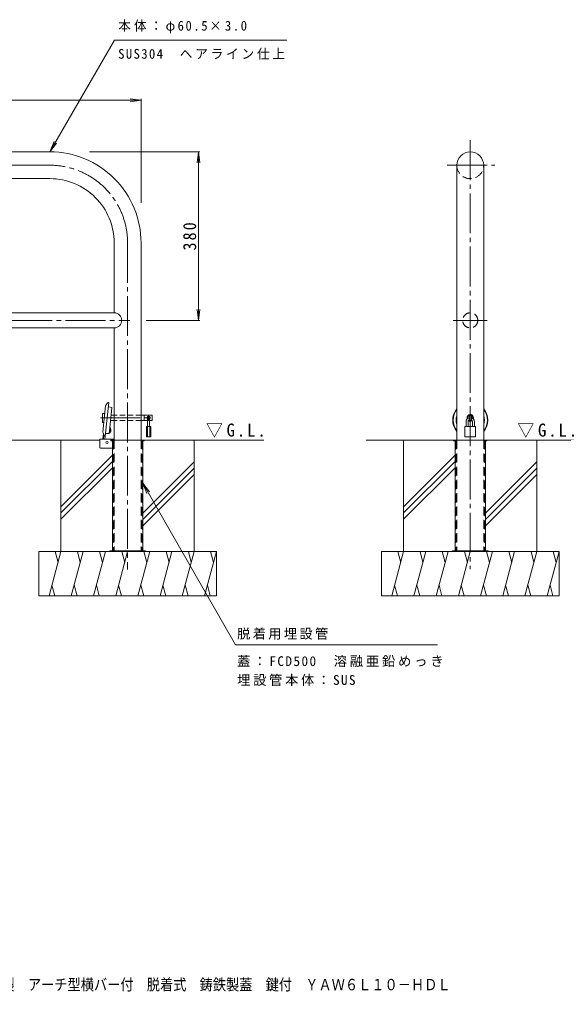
# Model space of a CAD drawing. Units: millimetres, scale not verified. Extents: x -1782 to 1827, y -1370 to 822.
# Drawn here: x -612 to 614, y -1370 to 822 of the extents above; entities that cross this region are included whole.
import ezdxf
from ezdxf.enums import TextEntityAlignment as Align

# ---------------------------------------------------------------- set-up
doc = ezdxf.new("R2010")
doc.units = ezdxf.units.MM
doc.header["$LTSCALE"] = 10
for name, pattern in [('CHAIN1', [8, 5, -1, 1, -1]), ('CHAIN2', [12, 9, -1, 1, -1]), ('DASHED1', [1.8, 1.2, -0.6]), ('DASHED2', [3, 2, -1])]:
    doc.linetypes.add(name, pattern=pattern)
for name, color, linetype, lineweight in [('C-0', 4, 'Continuous', 9), ('C-1', 7, 'Continuous', 9), ('C-2', 3, 'Continuous', 9), ('C-3', 3, 'DASHED2', 9), ('C-4', 7, 'Continuous', 9), ('C-5', 7, 'Continuous', 9), ('C-6', 2, 'Continuous', 9), ('C-9', 7, 'Continuous', 9), ('C-A', 2, 'Continuous', 9), ('C-B', 2, 'Continuous', 9), ('C-E', 6, 'Continuous', 5)]:
    doc.layers.add(name, color=color, linetype=linetype, lineweight=lineweight)
doc.layers.add('F-F_F-Fﾚｲﾔ', color=2, linetype='Continuous')
doc.styles.add('ＭＳ ゴシック', font='')
doc.styles.get('ＭＳ ゴシック').set_extended_font_data('MS Gothic')

msp = doc.modelspace()

# ---------------------------------------------------------------- linework, layer by layer
at = {"layer": 'C-0', "color": 7, "linetype": 'CHAIN2'}
for p, q in [((403.6, 549.73), (403.6, -417.54)), ((-988, 493.22), (-543.25, 493.22)), ((351.71, 493.21), (458.74, 493.21)), ((-368.25, 318.22), (-368.25, -418.43)), ((-988, 143.47), (-363.07, 143.47)), ((364.82, 143.46), (441.94, 143.46)), ((-429.63, -76.53), (-311.03, -76.53))]:
    msp.add_line(p, q, dxfattribs=at)
at = {"layer": 'C-0'}
for p, q in [((-413.34, -42.77), (-417.95, -49.12)), ((-424.16, -108.22), (-417.95, -49.12)), ((-410.8, -51.64), (-403.81, -53.27)), ((396.6, -75.69), (396.6, -77.6)), ((410.6, -75.69), (410.6, -77.6)), ((-424.16, -108.22), (-422.98, -111.3)), ((-417.12, -111.79), (-409.94, -111.65)), ((-405.75, -126.53), (-405.75, -128.03)), ((-405.75, -126.53), (-405.75, -128.03)), ((-405.75, -126.53), (-330.75, -126.53)), ((-405.75, -128.03), (-402.25, -128.03)), ((-402.25, -128.03), (-402.25, -376.53)), ((-334.25, -128.03), (-334.25, -376.53)), ((-330.75, -128.03), (-334.25, -128.03)), ((-330.75, -126.53), (-330.75, -128.03)), ((366.1, -126.53), (366.1, -128.03)), ((366.1, -126.53), (366.1, -128.03)), ((366.1, -126.53), (441.1, -126.53)), ((366.1, -128.03), (369.6, -128.03)), ((369.6, -128.03), (369.6, -376.53)), ((437.6, -128.03), (437.6, -376.53)), ((441.1, -128.03), (437.6, -128.03)), ((441.1, -126.53), (441.1, -128.03))]:
    msp.add_line(p, q, dxfattribs=at)
at = {"layer": 'C-0', "linetype": 'DASHED2'}
for p, q in [((-400.75, -128.03), (-400.75, -376.53)), ((-335.75, -128.03), (-335.75, -376.53)), ((371.1, -128.03), (371.1, -376.53)), ((436.1, -128.03), (436.1, -376.53))]:
    msp.add_line(p, q, dxfattribs=at)
at = {"layer": 'C-0'}
for points in [[(-418.63, -117.73), (-410.67, -42.04), (-413.34, -42.77)], [(-403.81, -53.27), (-408.6, -98.87), (-408.6, -98.92)]]:
    msp.add_lwpolyline(points, dxfattribs=at)
at = {"layer": 'C-0', "color": 7, "linetype": 'CHAIN2'}
msp.add_arc((-543.25, 318.22), 175, 0, 90.00024, dxfattribs=at)
at = {"layer": 'C-0'}
for centre, radius, start, end in [((-410.9, -42.31), 0.2, 354, 105.20602), ((-410.57, -50.67), 1, 174, 256.87498), ((403.6, -75.69), 7, 359.99939, 180.00061), ((403.6, -77.6), 7, 179.99939, 187.6925), ((403.6, -77.6), 7, 229.58139, 310.41597), ((403.6, -77.6), 7, 352.30522, 0.00061), ((-418.82, -117.71), 0.2, 242.79398, 354), ((-417.1, -112.79), 1, 91.12502, 174)]:
    msp.add_arc(centre, radius, start, end, dxfattribs=at)
at = {"layer": 'C-0', "linetype": 'DASHED2'}
for centre, start, end in [((-402.25, -128.03), 0, 90), ((-334.25, -128.03), 90, 180), ((369.6, -128.03), 0, 90), ((437.6, -128.03), 90, 180)]:
    msp.add_arc(centre, 1.5, start, end, dxfattribs=at)
at = {"layer": 'C-0'}
for major_axis, start_param, end_param in [((-4.16, 39.58), 0.7667625, 2.1642506), ((-4.06, 38.59), 0.7980163, 2.132987), ((-4.16, 39.58), 3.9038804, 5.3103083), ((-4.06, 38.59), 3.9348512, 5.2793375), ((-3.35, 31.83), 1.154745, 1.7762584), ((-3.35, 31.83), 4.2848321, 4.9293566)]:
    msp.add_ellipse((403.66, -81.55), major_axis=major_axis, ratio=0.9945, start_param=start_param, end_param=end_param, dxfattribs=at)
at = {"layer": 'C-1', "color": 3}
for p, q in [((373.35, -21.55), (373.35, -126.53)), ((433.85, -37.04), (433.85, -126.53)), ((-431, -143.23), (-431, -125.73)), ((-429.5, -124.23), (-398.5, -124.23)), ((-429.5, -144.73), (-402.25, -144.73))]:
    msp.add_line(p, q, dxfattribs=at)
at = {"layer": 'C-1', "color": 4}
for p, q in [((-408.6, -98.92), (-409.94, -111.65)), ((-422.98, -111.3), (-421.06, -116.28)), ((-421.06, -116.28), (-418.92, -117.89))]:
    msp.add_line(p, q, dxfattribs=at)
at = {"layer": 'C-1'}
for p, q in [((-408.25, -376.53), (-408.25, -378.03)), ((-328.25, -376.53), (-408.25, -376.53)), ((-380.75, -376.53), (-380.75, -378.03)), ((-355.75, -376.53), (-355.75, -378.03)), ((-328.25, -376.53), (-328.25, -378.03)), ((363.6, -376.53), (363.6, -378.03)), ((443.6, -376.53), (363.6, -376.53)), ((391.1, -376.53), (391.1, -378.03)), ((416.1, -376.53), (416.1, -378.03)), ((443.6, -376.53), (443.6, -378.03))]:
    msp.add_line(p, q, dxfattribs=at)
at = {"layer": 'C-1', "color": 3}
for centre, start, end in [((-429.5, -125.73), 90, 180), ((-429.5, -143.23), 180, 270)]:
    msp.add_arc(centre, 1.5, start, end, dxfattribs=at)
at = {"layer": 'C-2'}
for p, q in [((-988, 523.47), (-543.25, 523.47)), ((373.35, 493.21), (373.35, -55.91)), ((433.85, 493.21), (433.85, -55.85)), ((-988, 462.97), (-543.25, 462.97)), ((-398.5, 318.22), (-398.5, 160.47)), ((-338, 318.22), (-338, -126.53)), ((-988, 160.47), (-398.5, 160.47)), ((-988, 126.47), (-398.5, 126.47)), ((-398.5, 126.47), (-398.5, -126.53))]:
    msp.add_line(p, q, dxfattribs=at)
at = {"layer": 'C-2', "linetype": 'DASHED2'}
msp.add_circle((403.6, 143.46), 17, dxfattribs=at)
at = {"layer": 'C-2'}
for centre, radius, start, end in [((-543.25, 318.22), 205.25, 0, 90.00023), ((403.6, 493.21), 30.25, 0, 180), ((-543.25, 318.22), 144.75, 0, 90.0002), ((-398.5, 143.47), 17, 270, 90)]:
    msp.add_arc(centre, radius, start, end, dxfattribs=at)
at = {"layer": 'C-2', "linetype": 'DASHED2'}
msp.add_arc((403.6, 493.21), 30.25, 180.00047, 0.00047, dxfattribs=at)
at = {"layer": 'C-3'}
for p, q in [((-398.5, -126.53), (-398.5, -376.53)), ((-338, -126.53), (-338, -376.53)), ((373.35, -126.53), (373.35, -376.53)), ((433.85, -126.53), (433.85, -376.53))]:
    msp.add_line(p, q, dxfattribs=at)
at = {"layer": 'C-4'}
for p, q in [((-1338, 639.73), (-338, 639.73)), ((-338, 639.73), (-362.78, 642.99)), ((-338, 639.73), (-362.78, 636.46)), ((-338, 642.73), (-338, 408.14)), ((-205.44, 523.47), (-454.19, 523.47)), ((-208.44, 523.47), (-211.71, 498.69)), ((-208.44, 143.47), (-208.44, 523.47)), ((-208.44, 523.47), (-205.18, 498.69)), ((-208.44, 143.47), (-211.71, 168.26)), ((-208.44, 143.47), (-205.18, 168.26)), ((-205.44, 143.47), (-326.64, 143.47))]:
    msp.add_line(p, q, dxfattribs=at)
at = {"layer": 'C-5'}
for p, q in [((-543.25, 523.47), (-397.81, 775.39)), ((-397.81, 775.39), (-9.44, 775.4)), ((-543.25, 523.47), (-533.68, 546.57)), ((-543.25, 523.47), (-528.03, 543.31)), ((401.1, -81.3), (401.1, -71.76)), ((406.1, -81.3), (406.1, -71.76)), ((-334.25, -223.67), (-125.14, -588.46)), ((-334.25, -223.67), (-319.03, -243.5)), ((-334.25, -223.67), (-324.68, -246.77)), ((330.04, -588.46), (-125.14, -588.46))]:
    msp.add_line(p, q, dxfattribs=at)
for centre, radius, start, end in [((403.6, -76.53), 6, 349.8367, 190.1633), ((403.6, -76.53), 6, 234.7027, 305.2973), ((402.1, -71.76), 1, 107.45982, 180), ((402.1, -81.3), 1, 180, 252.54018), ((405.1, -71.76), 1, 0, 72.54018), ((405.1, -81.3), 1, 287.45982, 0)]:
    msp.add_arc(centre, radius, start, end, dxfattribs=at)
at = {"layer": 'C-6', "color": 7}
for p, q in [((-424.82, -85.53), (-424.82, -67.53)), ((-423.82, -66.53), (-419.78, -66.53)), ((-421.88, -86.53), (-423.82, -86.53)), ((-398.5, -82.53), (-406.88, -82.53)), ((-398.5, -70.53), (-405.62, -70.53)), ((-313.82, -70.53), (-338, -70.53)), ((-313.82, -82.53), (-338, -82.53)), ((-330.82, -70.53), (-330.82, -82.53)), ((-312.82, -71.53), (-312.82, -81.53))]:
    msp.add_line(p, q, dxfattribs=at)
at = {"layer": 'C-6', "color": 7, "linetype": 'DASHED1'}
for p, q in [((-338, -70.53), (-398.5, -70.53)), ((-338, -82.53), (-398.5, -82.53))]:
    msp.add_line(p, q, dxfattribs=at)
at = {"layer": 'C-6', "color": 7, "linetype": 'CHAIN1'}
msp.add_line((-320.82, -72.01), (-320.82, -81.07), dxfattribs=at)
at = {"layer": 'C-6'}
for p, q in [((394.1, -85.03), (394.1, -95.53)), ((398.6, -85.03), (398.6, -95.53)), ((408.6, -85.03), (408.6, -95.53)), ((413.1, -85.03), (413.1, -95.53)), ((-407.13, -107.88), (-407.53, -107.83)), ((-406.25, -107.16), (-407.45, -107.04)), ((-407.13, -107.88), (-406.25, -107.16)), ((-405.79, -102.79), (-406.99, -102.66)), ((-406.51, -101.91), (-406.9, -101.87)), ((-406.51, -101.91), (-405.79, -102.79)), ((-406.25, -107.16), (-405.79, -102.79)), ((391.6, -95.53), (415.6, -95.53)), ((415.6, -95.53), (415.6, -119.03)), ((-424.13, -124.23), (-422.82, -111.71))]:
    msp.add_line(p, q, dxfattribs=at)
at = {"layer": 'C-6', "color": 6, "lineweight": 5}
for p, q in [((-1245, -126.53), (-431, -126.53)), ((-338, -126.53), (-61.58, -126.53))]:
    msp.add_line(p, q, dxfattribs=at)
at = {"layer": 'C-6'}
msp.add_lwpolyline([(391.6, -95.53), (391.6, -119.03), (415.6, -119.03)], dxfattribs=at)
at = {"layer": 'C-6', "color": 7}
for centre, radius, start, end in [((-423.82, -67.53), 1, 90, 180), ((-423.82, -85.53), 1, 180, 270), ((-320.82, -76.53), 3.5, 310.00473, 229.99223), ((-313.82, -71.53), 1, 0, 90), ((-313.82, -81.53), 1, 270, 0)]:
    msp.add_arc(centre, radius, start, end, dxfattribs=at)
at = {"layer": 'C-6'}
for radius, start, end in [(9.5, 105.25735, 180), (5, 119.99915, 180), (9.5, 0, 74.74271), (5, 0, 60.00085)]:
    msp.add_arc((403.6, -85.03), radius, start, end, dxfattribs=at)
at = {"layer": 'C-9'}
for p, q in [((-422.53, -124.23), (-421.56, -115)), ((-419.31, -124.23), (-418.63, -117.73))]:
    msp.add_line(p, q, dxfattribs=at)
at = {"layer": 'C-A'}
for p, q in [((-323.07, -77.78), (-323.07, -95.53)), ((-318.57, -77.78), (-318.57, -95.53)), ((-325.82, -95.53), (-325.82, -119.03)), ((-325.82, -95.53), (-315.82, -95.53)), ((-323.57, -95.53), (-323.57, -119.03)), ((-318.07, -95.53), (-318.07, -119.03)), ((-315.82, -95.53), (-315.82, -119.03)), ((-325.82, -119.03), (-315.82, -119.03))]:
    msp.add_line(p, q, dxfattribs=at)
msp.add_arc((-320.82, -77.78), 2.25, 0, 180, dxfattribs=at)
at = {"layer": 'C-B'}
for p, q in [((-407.05, -99.09), (-408.6, -98.92)), ((-406.69, -99.88), (-407.74, -109.82)), ((-406.69, -99.88), (-407.05, -99.09)), ((-408.25, -110.52), (-409.81, -110.36)), ((-407.74, -109.82), (-408.25, -110.52))]:
    msp.add_line(p, q, dxfattribs=at)
at = {"layer": 'C-E'}
for p, q in [((-602.47, -126.53), (-431, -126.53)), ((-518.25, -378.03), (-518.25, -126.53)), ((-330.75, -126.53), (-134.85, -126.53)), ((-218.25, -378.03), (-218.25, -126.53)), ((169.38, -126.53), (366.1, -126.53)), ((253.6, -378.03), (253.6, -126.53)), ((441.1, -126.53), (637, -126.53)), ((553.6, -378.03), (553.6, -126.53)), ((-402.25, -160.72), (-518.25, -276.72)), ((-402.25, -174.86), (-518.25, -290.86)), ((369.6, -160.72), (253.6, -276.72)), ((369.6, -174.86), (253.6, -290.86)), ((-402.25, -189), (-518.25, -305)), ((-218.25, -175.6), (-334.25, -291.6)), ((-218.25, -189.74), (-334.25, -305.74)), ((369.6, -189), (253.6, -305)), ((553.6, -175.6), (437.6, -291.6)), ((553.6, -189.74), (437.6, -305.74)), ((-218.25, -203.88), (-334.25, -319.88)), ((553.6, -203.88), (437.6, -319.88)), ((-568.25, -378.03), (-168.25, -378.03)), ((-568.25, -478.03), (-568.25, -378.03)), ((-518.25, -378.03), (-545.04, -478.03)), ((-531.3, -378.03), (-524.77, -402.38)), ((-468.25, -378.03), (-495.04, -478.03)), ((-481.3, -378.03), (-474.77, -402.38)), ((-418.25, -378.03), (-445.04, -478.03)), ((-431.3, -378.03), (-424.77, -402.38)), ((-368.25, -378.03), (-395.04, -478.03)), ((-381.3, -378.03), (-374.77, -402.38)), ((-318.25, -378.03), (-345.04, -478.03)), ((-331.3, -378.03), (-324.77, -402.38)), ((-268.25, -378.03), (-295.04, -478.03)), ((-281.3, -378.03), (-274.77, -402.38)), ((-218.25, -378.03), (-245.04, -478.03)), ((-231.3, -378.03), (-224.77, -402.38)), ((-168.25, -378.03), (-195.04, -478.03)), ((-181.3, -378.03), (-174.77, -402.38)), ((-168.25, -478.03), (-168.25, -378.03)), ((203.6, -378.03), (603.6, -378.03)), ((203.6, -478.03), (203.6, -378.03)), ((253.6, -378.03), (226.81, -478.03)), ((240.55, -378.03), (247.08, -402.38)), ((303.6, -378.03), (276.81, -478.03)), ((290.55, -378.03), (297.08, -402.38)), ((353.6, -378.03), (326.81, -478.03)), ((340.55, -378.03), (347.08, -402.38)), ((403.6, -378.03), (376.81, -478.03)), ((390.55, -378.03), (397.08, -402.38)), ((453.6, -378.03), (426.81, -478.03)), ((440.55, -378.03), (447.08, -402.38)), ((503.6, -378.03), (476.81, -478.03)), ((490.55, -378.03), (497.08, -402.38)), ((553.6, -378.03), (526.81, -478.03)), ((540.55, -378.03), (547.08, -402.38)), ((603.6, -378.03), (576.81, -478.03)), ((590.55, -378.03), (597.08, -402.38)), ((603.6, -478.03), (603.6, -378.03)), ((-531.99, -478.03), (-538.52, -453.68)), ((-481.99, -478.03), (-488.52, -453.68)), ((-431.99, -478.03), (-438.52, -453.68)), ((-381.99, -478.03), (-388.52, -453.68)), ((-331.99, -478.03), (-338.52, -453.68)), ((-281.99, -478.03), (-288.52, -453.68)), ((-231.99, -478.03), (-238.52, -453.68)), ((-181.99, -478.03), (-188.52, -453.68)), ((239.86, -478.03), (233.33, -453.68)), ((289.86, -478.03), (283.33, -453.68)), ((339.86, -478.03), (333.33, -453.68)), ((389.86, -478.03), (383.33, -453.68)), ((439.86, -478.03), (433.33, -453.68)), ((489.86, -478.03), (483.33, -453.68)), ((539.86, -478.03), (533.33, -453.68)), ((589.86, -478.03), (583.33, -453.68)), ((-568.25, -478.03), (-168.25, -478.03)), ((203.6, -478.03), (603.6, -478.03))]:
    msp.add_line(p, q, dxfattribs=at)
at = {"layer": 'C-E', "color": 4, "lineweight": 9}
msp.add_circle((-414.6, -132.03), 2.5, dxfattribs=at)

# ---------------------------------------------------------------- texts
at = {"layer": 'C-4', "color": 2, "insert": (-213.44, 300.97), "char_height": 29.33, "attachment_point": 7, "rotation": 90, "style": 'ＭＳ ゴシック'}
msp.add_mtext('\\T1.27;\\W0.9;380', dxfattribs=at)
at = {"layer": 'C-5', "char_height": 21.99, "attachment_point": 7, "style": 'ＭＳ ゴシック'}
for s, insert in [('\\T1.25;\\W0.95;本体：φ60.5×3.0', (-389.44, 790.79)), ('\\T1.22;\\W0.95;SUS304\u3000ヘアライン仕上', (-389.44, 731.05)), ('\\T1.17;脱着用埋設管', (-121.57, -576.6)), ('\\T1.21;蓋：FCD500\u3000溶融亜鉛めっき', (-121.57, -638.38)), ('\\T1.2;埋設管本体：SUS', (-121.57, -680.93))]:
    msp.add_mtext(s, dxfattribs=dict(at, insert=insert))
at = {"layer": 'C-5', "color": 2, "char_height": 29.33, "attachment_point": 7, "style": 'ＭＳ ゴシック'}
for insert in [(-191.66, -121.3), (509.74, -121.3)]:
    msp.add_mtext('\\T1.22;\\W0.95;▽G.L.', dxfattribs=dict(at, insert=insert))
at = {"layer": 'F-F_F-Fﾚｲﾔ', "style": 'ＭＳ ゴシック', "width": 0.85}
msp.add_text('車止め\u3000ステンレス製\u3000アーチ型横バー付\u3000脱着式\u3000鋳鉄製蓋\u3000鍵付\u3000ＹＡＷ６Ｌ１０－ＨＤＬ', height=25.66, dxfattribs=at).set_placement((-920, -1374.79), align=Align.BOTTOM_LEFT)

doc.saveas('drawing.dxf')
